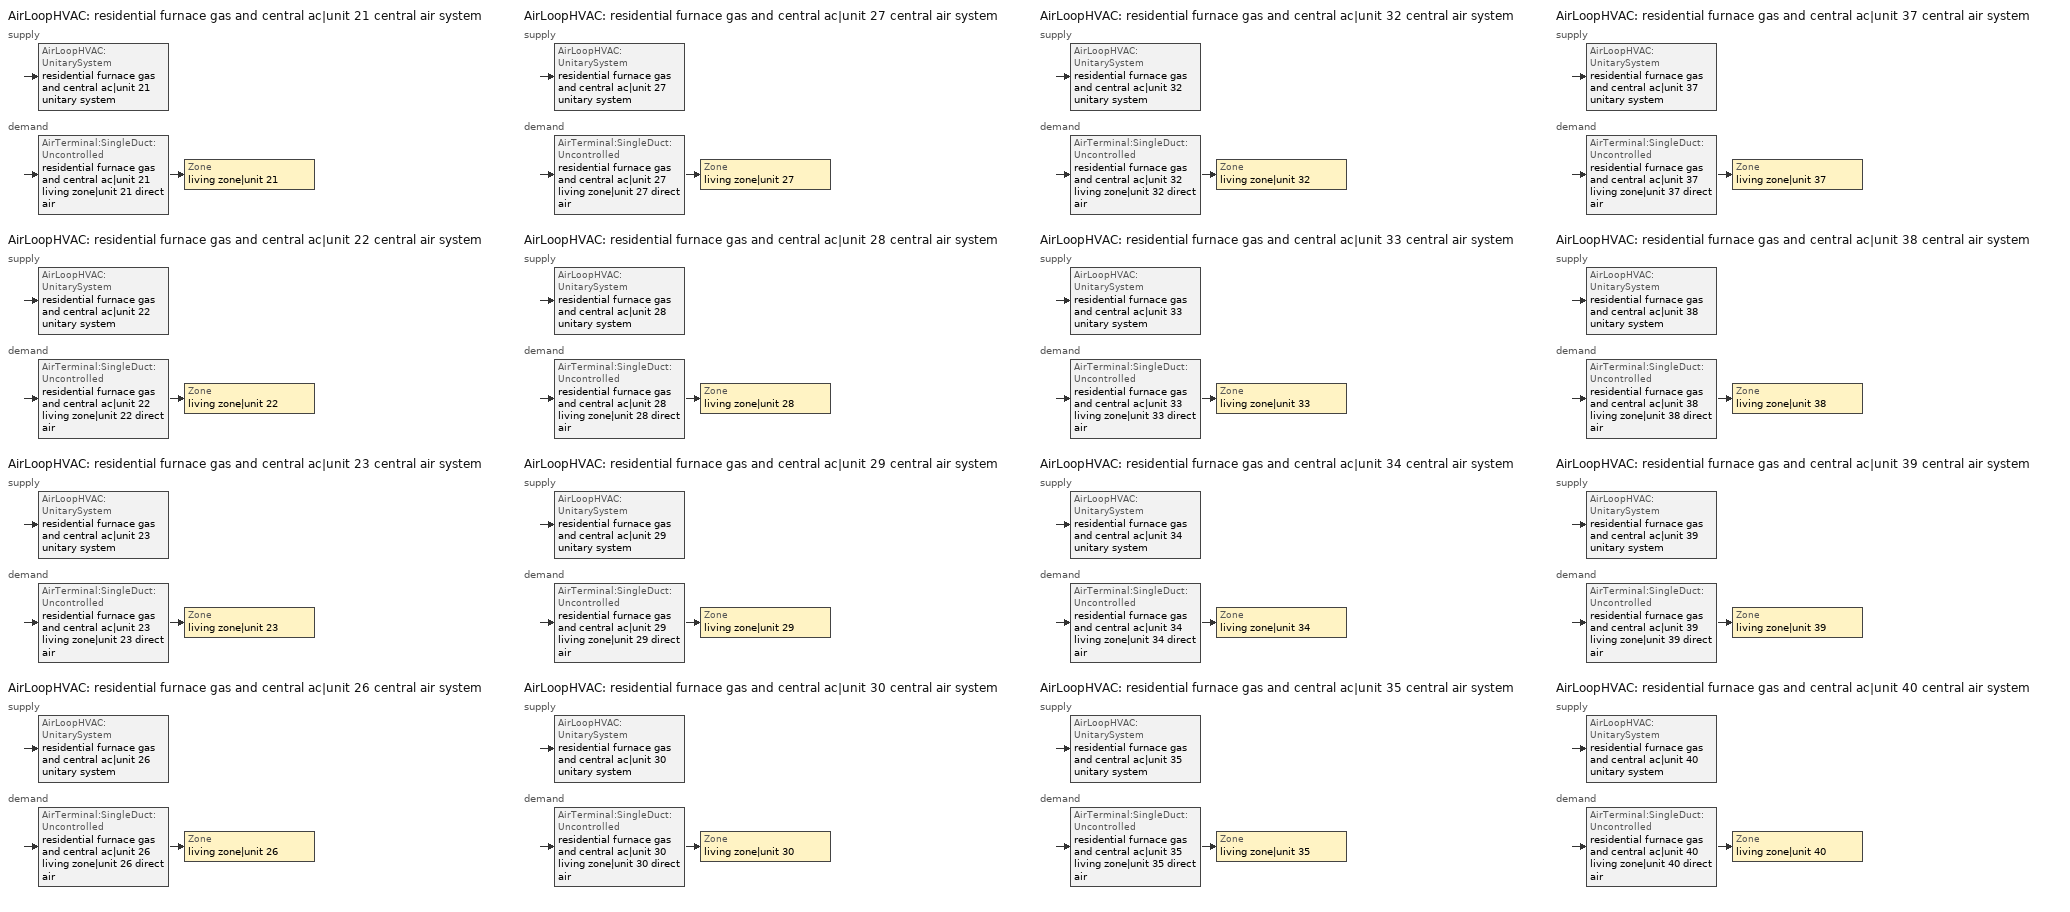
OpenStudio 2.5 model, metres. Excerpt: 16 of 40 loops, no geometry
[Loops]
AirLoopHVAC 'residential furnace gas and central ac|unit 21 central air system'
 supply: AirLoopHVAC:UnitarySystem 'residential furnace gas and central ac|unit 21 unitary system'
 demand: AirTerminal:SingleDuct:Uncontrolled 'residential furnace gas and central ac|unit 21 living zone|unit 21 direct air' > Zone 'living zone|unit 21'
AirLoopHVAC 'residential furnace gas and central ac|unit 22 central air system'
 supply: AirLoopHVAC:UnitarySystem 'residential furnace gas and central ac|unit 22 unitary system'
 demand: AirTerminal:SingleDuct:Uncontrolled 'residential furnace gas and central ac|unit 22 living zone|unit 22 direct air' > Zone 'living zone|unit 22'
AirLoopHVAC 'residential furnace gas and central ac|unit 23 central air system'
 supply: AirLoopHVAC:UnitarySystem 'residential furnace gas and central ac|unit 23 unitary system'
 demand: AirTerminal:SingleDuct:Uncontrolled 'residential furnace gas and central ac|unit 23 living zone|unit 23 direct air' > Zone 'living zone|unit 23'
AirLoopHVAC 'residential furnace gas and central ac|unit 26 central air system'
 supply: AirLoopHVAC:UnitarySystem 'residential furnace gas and central ac|unit 26 unitary system'
 demand: AirTerminal:SingleDuct:Uncontrolled 'residential furnace gas and central ac|unit 26 living zone|unit 26 direct air' > Zone 'living zone|unit 26'
AirLoopHVAC 'residential furnace gas and central ac|unit 27 central air system'
 supply: AirLoopHVAC:UnitarySystem 'residential furnace gas and central ac|unit 27 unitary system'
 demand: AirTerminal:SingleDuct:Uncontrolled 'residential furnace gas and central ac|unit 27 living zone|unit 27 direct air' > Zone 'living zone|unit 27'
AirLoopHVAC 'residential furnace gas and central ac|unit 28 central air system'
 supply: AirLoopHVAC:UnitarySystem 'residential furnace gas and central ac|unit 28 unitary system'
 demand: AirTerminal:SingleDuct:Uncontrolled 'residential furnace gas and central ac|unit 28 living zone|unit 28 direct air' > Zone 'living zone|unit 28'
AirLoopHVAC 'residential furnace gas and central ac|unit 29 central air system'
 supply: AirLoopHVAC:UnitarySystem 'residential furnace gas and central ac|unit 29 unitary system'
 demand: AirTerminal:SingleDuct:Uncontrolled 'residential furnace gas and central ac|unit 29 living zone|unit 29 direct air' > Zone 'living zone|unit 29'
AirLoopHVAC 'residential furnace gas and central ac|unit 30 central air system'
 supply: AirLoopHVAC:UnitarySystem 'residential furnace gas and central ac|unit 30 unitary system'
 demand: AirTerminal:SingleDuct:Uncontrolled 'residential furnace gas and central ac|unit 30 living zone|unit 30 direct air' > Zone 'living zone|unit 30'
AirLoopHVAC 'residential furnace gas and central ac|unit 32 central air system'
 supply: AirLoopHVAC:UnitarySystem 'residential furnace gas and central ac|unit 32 unitary system'
 demand: AirTerminal:SingleDuct:Uncontrolled 'residential furnace gas and central ac|unit 32 living zone|unit 32 direct air' > Zone 'living zone|unit 32'
AirLoopHVAC 'residential furnace gas and central ac|unit 33 central air system'
 supply: AirLoopHVAC:UnitarySystem 'residential furnace gas and central ac|unit 33 unitary system'
 demand: AirTerminal:SingleDuct:Uncontrolled 'residential furnace gas and central ac|unit 33 living zone|unit 33 direct air' > Zone 'living zone|unit 33'
AirLoopHVAC 'residential furnace gas and central ac|unit 34 central air system'
 supply: AirLoopHVAC:UnitarySystem 'residential furnace gas and central ac|unit 34 unitary system'
 demand: AirTerminal:SingleDuct:Uncontrolled 'residential furnace gas and central ac|unit 34 living zone|unit 34 direct air' > Zone 'living zone|unit 34'
AirLoopHVAC 'residential furnace gas and central ac|unit 35 central air system'
 supply: AirLoopHVAC:UnitarySystem 'residential furnace gas and central ac|unit 35 unitary system'
 demand: AirTerminal:SingleDuct:Uncontrolled 'residential furnace gas and central ac|unit 35 living zone|unit 35 direct air' > Zone 'living zone|unit 35'
AirLoopHVAC 'residential furnace gas and central ac|unit 37 central air system'
 supply: AirLoopHVAC:UnitarySystem 'residential furnace gas and central ac|unit 37 unitary system'
 demand: AirTerminal:SingleDuct:Uncontrolled 'residential furnace gas and central ac|unit 37 living zone|unit 37 direct air' > Zone 'living zone|unit 37'
AirLoopHVAC 'residential furnace gas and central ac|unit 38 central air system'
 supply: AirLoopHVAC:UnitarySystem 'residential furnace gas and central ac|unit 38 unitary system'
 demand: AirTerminal:SingleDuct:Uncontrolled 'residential furnace gas and central ac|unit 38 living zone|unit 38 direct air' > Zone 'living zone|unit 38'
AirLoopHVAC 'residential furnace gas and central ac|unit 39 central air system'
 supply: AirLoopHVAC:UnitarySystem 'residential furnace gas and central ac|unit 39 unitary system'
 demand: AirTerminal:SingleDuct:Uncontrolled 'residential furnace gas and central ac|unit 39 living zone|unit 39 direct air' > Zone 'living zone|unit 39'
AirLoopHVAC 'residential furnace gas and central ac|unit 40 central air system'
 supply: AirLoopHVAC:UnitarySystem 'residential furnace gas and central ac|unit 40 unitary system'
 demand: AirTerminal:SingleDuct:Uncontrolled 'residential furnace gas and central ac|unit 40 living zone|unit 40 direct air' > Zone 'living zone|unit 40'
[Sizing:Zone] Zone Cooling Design Supply Air Temperature Input Method=SupplyAirTemperature; Zone Cooling Design Supply Air Temperature {C}=14; Zone Cooling Design Supply Air Temperature Difference {deltaC}=11.11; Zone Heating Design Supply Air Temperature Input Method=SupplyAirTemperature; Zone Heating Design Supply Air Temperature {C}=40; Zone Heating Design Supply Air Temperature Difference {deltaC}=11.11; Zone Cooling Design Supply Air Humidity Ratio {kg-H2O/kg-air}=0.0085; Zone Heating Design Supply Air Humidity Ratio {kg-H2O/kg-air}=0.008; Cooling Design Air Flow Method=DesignDay; Heating Design Air Flow Method=DesignDay; Account for Dedicated Outdoor Air System=No; Dedicated Outdoor Air System Control Strategy=NeutralSupplyAir; Dedicated Outdoor Air Low Setpoint Temperature for Design {C}=autosize; Dedicated Outdoor Air High Setpoint Temperature for Design {C}=autosize
living zone|unit 21; living zone|unit 22; living zone|unit 23; living zone|unit 26; living zone|unit 27; living zone|unit 28; living zone|unit 29; living zone|unit 30; living zone|unit 32; living zone|unit 33; living zone|unit 34; living zone|unit 35; living zone|unit 37; living zone|unit 38; living zone|unit 39; living zone|unit 40
[Zone equipment]
living zone|unit 21: residential furnace gas and central ac|unit 21 living zone|unit 21 direct air
living zone|unit 22: residential furnace gas and central ac|unit 22 living zone|unit 22 direct air
living zone|unit 23: residential furnace gas and central ac|unit 23 living zone|unit 23 direct air
living zone|unit 26: residential furnace gas and central ac|unit 26 living zone|unit 26 direct air
living zone|unit 27: residential furnace gas and central ac|unit 27 living zone|unit 27 direct air
living zone|unit 28: residential furnace gas and central ac|unit 28 living zone|unit 28 direct air
living zone|unit 29: residential furnace gas and central ac|unit 29 living zone|unit 29 direct air
living zone|unit 30: residential furnace gas and central ac|unit 30 living zone|unit 30 direct air
living zone|unit 32: residential furnace gas and central ac|unit 32 living zone|unit 32 direct air
living zone|unit 33: residential furnace gas and central ac|unit 33 living zone|unit 33 direct air
living zone|unit 34: residential furnace gas and central ac|unit 34 living zone|unit 34 direct air
living zone|unit 35: residential furnace gas and central ac|unit 35 living zone|unit 35 direct air
living zone|unit 37: residential furnace gas and central ac|unit 37 living zone|unit 37 direct air
living zone|unit 38: residential furnace gas and central ac|unit 38 living zone|unit 38 direct air
living zone|unit 39: residential furnace gas and central ac|unit 39 living zone|unit 39 direct air
living zone|unit 40: residential furnace gas and central ac|unit 40 living zone|unit 40 direct air
[Coil:Heating:Gas] Availability Schedule=residential heating season; Gas Burner Efficiency=0.78; Nominal Capacity {W}=AutoSize; Parasitic Electric Load {W}=0; Parasitic Gas Load {W}=0; Fuel Type=NaturalGas
residential furnace gas|unit 21 heating coil; residential furnace gas|unit 22 heating coil; residential furnace gas|unit 23 heating coil; residential furnace gas|unit 26 heating coil; residential furnace gas|unit 27 heating coil; residential furnace gas|unit 28 heating coil; residential furnace gas|unit 29 heating coil; residential furnace gas|unit 30 heating coil; residential furnace gas|unit 32 heating coil; residential furnace gas|unit 33 heating coil; residential furnace gas|unit 34 heating coil; residential furnace gas|unit 35 heating coil; residential furnace gas|unit 37 heating coil; residential furnace gas|unit 38 heating coil; residential furnace gas|unit 39 heating coil; residential furnace gas|unit 40 heating coil
[Coil:Cooling:DX:SingleSpeed] Availability Schedule=residential cooling season; Rated Total Cooling Capacity {W}=autosize; Rated Sensible Heat Ratio=0.740403; Rated COP {W/W}=3.95054; Rated Air Flow Rate {m3/s}=autosize; Rated Evaporator Fan Power Per Volume Flow Rate {W/(m3/s)}=773.391; Nominal Time for Condensate Removal to Begin {s}=1000; Ratio of Initial Moisture Evaporation Rate and Steady State Latent Capacity=1.5; Maximum Cycling Rate {cycles/hr}=3; Latent Capacity Time Constant {s}=45; Condenser Type=AirCooled; Evaporative Condenser Effectiveness=0; Evaporative Condenser Air Flow Rate {m3/s}=Autosize; Evaporative Condenser Pump Rated Power Consumption {W}=Autosize; Crankcase Heater Capacity {W}=0; Maximum Outdoor Dry-Bulb Temperature for Crankcase Heater Operation {C}=12.7778; Basin Heater Capacity {W/K}=0; Basin Heater Setpoint Temperature {C}=10
Name | Total Cooling Capacity Function of Temperature Curve | Total Cooling Capacity Function of Flow Fraction Curve | Energy Input Ratio Function of Temperature Curve | Energy Input Ratio Function of Flow Fraction Curve | Part Load Fraction Correlation Curve
residential central ac|unit 21 cooling coil | Cool-Cap-fT1 24 | Cool-Cap-fFF1 24 | Cool-EIR-fT1 24 | Cool-EIR-fFF1 24 | Cool-PLF-fPLR1 24
residential central ac|unit 22 cooling coil | Cool-Cap-fT1 25 | Cool-Cap-fFF1 25 | Cool-EIR-fT1 25 | Cool-EIR-fFF1 25 | Cool-PLF-fPLR1 25
residential central ac|unit 23 cooling coil | Cool-Cap-fT1 26 | Cool-Cap-fFF1 26 | Cool-EIR-fT1 26 | Cool-EIR-fFF1 26 | Cool-PLF-fPLR1 26
residential central ac|unit 26 cooling coil | Cool-Cap-fT1 27 | Cool-Cap-fFF1 27 | Cool-EIR-fT1 27 | Cool-EIR-fFF1 27 | Cool-PLF-fPLR1 27
residential central ac|unit 27 cooling coil | Cool-Cap-fT1 28 | Cool-Cap-fFF1 28 | Cool-EIR-fT1 28 | Cool-EIR-fFF1 28 | Cool-PLF-fPLR1 28
residential central ac|unit 28 cooling coil | Cool-Cap-fT1 29 | Cool-Cap-fFF1 29 | Cool-EIR-fT1 29 | Cool-EIR-fFF1 29 | Cool-PLF-fPLR1 29
residential central ac|unit 29 cooling coil | Cool-Cap-fT1 30 | Cool-Cap-fFF1 30 | Cool-EIR-fT1 30 | Cool-EIR-fFF1 30 | Cool-PLF-fPLR1 30
residential central ac|unit 30 cooling coil | Cool-Cap-fT1 31 | Cool-Cap-fFF1 31 | Cool-EIR-fT1 31 | Cool-EIR-fFF1 31 | Cool-PLF-fPLR1 31
residential central ac|unit 32 cooling coil | Cool-Cap-fT1 32 | Cool-Cap-fFF1 32 | Cool-EIR-fT1 32 | Cool-EIR-fFF1 32 | Cool-PLF-fPLR1 32
residential central ac|unit 33 cooling coil | Cool-Cap-fT1 33 | Cool-Cap-fFF1 33 | Cool-EIR-fT1 33 | Cool-EIR-fFF1 33 | Cool-PLF-fPLR1 33
residential central ac|unit 34 cooling coil | Cool-Cap-fT1 34 | Cool-Cap-fFF1 34 | Cool-EIR-fT1 34 | Cool-EIR-fFF1 34 | Cool-PLF-fPLR1 34
residential central ac|unit 35 cooling coil | Cool-Cap-fT1 35 | Cool-Cap-fFF1 35 | Cool-EIR-fT1 35 | Cool-EIR-fFF1 35 | Cool-PLF-fPLR1 35
residential central ac|unit 37 cooling coil | Cool-Cap-fT1 36 | Cool-Cap-fFF1 36 | Cool-EIR-fT1 36 | Cool-EIR-fFF1 36 | Cool-PLF-fPLR1 36
residential central ac|unit 38 cooling coil | Cool-Cap-fT1 37 | Cool-Cap-fFF1 37 | Cool-EIR-fT1 37 | Cool-EIR-fFF1 37 | Cool-PLF-fPLR1 37
residential central ac|unit 39 cooling coil | Cool-Cap-fT1 38 | Cool-Cap-fFF1 38 | Cool-EIR-fT1 38 | Cool-EIR-fFF1 38 | Cool-PLF-fPLR1 38
residential central ac|unit 40 cooling coil | Cool-Cap-fT1 39 | Cool-Cap-fFF1 39 | Cool-EIR-fT1 39 | Cool-EIR-fFF1 39 | Cool-PLF-fPLR1 39
[Fan:OnOff] Availability Schedule=Always On Discrete; Fan Efficiency=0.117562; Pressure Rise {Pa}=124.55; Maximum Flow Rate {m3/s}=autosize; Motor Efficiency=1; Motor In Airstream Fraction=1
Name | Fan Power Ratio Function of Speed Ratio Curve | Fan Efficiency Ratio Function of Speed Ratio Curve
residential furnace gas and central ac|unit 21 supply fan | Fan On Off Power Curve 64 | Fan On Off Efficiency Curve 64
residential furnace gas and central ac|unit 22 supply fan | Fan On Off Power Curve 65 | Fan On Off Efficiency Curve 65
residential furnace gas and central ac|unit 23 supply fan | Fan On Off Power Curve 66 | Fan On Off Efficiency Curve 66
residential furnace gas and central ac|unit 26 supply fan | Fan On Off Power Curve 67 | Fan On Off Efficiency Curve 67
residential furnace gas and central ac|unit 27 supply fan | Fan On Off Power Curve 68 | Fan On Off Efficiency Curve 68
residential furnace gas and central ac|unit 28 supply fan | Fan On Off Power Curve 69 | Fan On Off Efficiency Curve 69
residential furnace gas and central ac|unit 29 supply fan | Fan On Off Power Curve 70 | Fan On Off Efficiency Curve 70
residential furnace gas and central ac|unit 30 supply fan | Fan On Off Power Curve 71 | Fan On Off Efficiency Curve 71
residential furnace gas and central ac|unit 32 supply fan | Fan On Off Power Curve 72 | Fan On Off Efficiency Curve 72
residential furnace gas and central ac|unit 33 supply fan | Fan On Off Power Curve 73 | Fan On Off Efficiency Curve 73
residential furnace gas and central ac|unit 34 supply fan | Fan On Off Power Curve 74 | Fan On Off Efficiency Curve 74
residential furnace gas and central ac|unit 35 supply fan | Fan On Off Power Curve 75 | Fan On Off Efficiency Curve 75
residential furnace gas and central ac|unit 37 supply fan | Fan On Off Power Curve 76 | Fan On Off Efficiency Curve 76
residential furnace gas and central ac|unit 38 supply fan | Fan On Off Power Curve 77 | Fan On Off Efficiency Curve 77
residential furnace gas and central ac|unit 39 supply fan | Fan On Off Power Curve 78 | Fan On Off Efficiency Curve 78
residential furnace gas and central ac|unit 40 supply fan | Fan On Off Power Curve 79 | Fan On Off Efficiency Curve 79
[AirLoopHVAC:UnitarySystem] Control Type=Load; Dehumidification Control Type=None; Availability Schedule=Always On Discrete; Fan Placement=BlowThrough; Supply Air Fan Operating Mode Schedule=Always Off Discrete; DX Heating Coil Sizing Ratio=1; Use DOAS DX Cooling Coil=No; DOAS DX Cooling Coil Leaving Minimum Air Temperature {C}=2; Latent Load Control=SensibleOnlyLoadControl; Supply Air Flow Rate During Cooling Operation {m3/s}=autosize; Supply Air Flow Rate During Heating Operation {m3/s}=autosize; Supply Air Flow Rate When No Cooling or Heating is Required {m3/s}=0; Maximum Supply Air Temperature {C}=48.8889; Maximum Outdoor Dry-Bulb Temperature for Supplemental Heater Operation {C}=21; Maximum Cycling Rate {cycles/hr}=2.5; Heat Pump Time Constant {s}=60; Fraction of On-Cycle Power Use=0.01; Heat Pump Fan Delay Time {s}=60; Ancilliary On-Cycle Electric Power {W}=0; Ancilliary Off-Cycle Electric Power {W}=0
Name | Controlling Zone or Thermostat Location | Supply Fan | Heating Coil | Cooling Coil
residential furnace gas and central ac|unit 21 unitary system | living zone|unit 21 | residential furnace gas and central ac|unit 21 supply fan | residential furnace gas|unit 21 heating coil | residential central ac|unit 21 cooling coil
residential furnace gas and central ac|unit 22 unitary system | living zone|unit 22 | residential furnace gas and central ac|unit 22 supply fan | residential furnace gas|unit 22 heating coil | residential central ac|unit 22 cooling coil
residential furnace gas and central ac|unit 23 unitary system | living zone|unit 23 | residential furnace gas and central ac|unit 23 supply fan | residential furnace gas|unit 23 heating coil | residential central ac|unit 23 cooling coil
residential furnace gas and central ac|unit 26 unitary system | living zone|unit 26 | residential furnace gas and central ac|unit 26 supply fan | residential furnace gas|unit 26 heating coil | residential central ac|unit 26 cooling coil
residential furnace gas and central ac|unit 27 unitary system | living zone|unit 27 | residential furnace gas and central ac|unit 27 supply fan | residential furnace gas|unit 27 heating coil | residential central ac|unit 27 cooling coil
residential furnace gas and central ac|unit 28 unitary system | living zone|unit 28 | residential furnace gas and central ac|unit 28 supply fan | residential furnace gas|unit 28 heating coil | residential central ac|unit 28 cooling coil
residential furnace gas and central ac|unit 29 unitary system | living zone|unit 29 | residential furnace gas and central ac|unit 29 supply fan | residential furnace gas|unit 29 heating coil | residential central ac|unit 29 cooling coil
residential furnace gas and central ac|unit 30 unitary system | living zone|unit 30 | residential furnace gas and central ac|unit 30 supply fan | residential furnace gas|unit 30 heating coil | residential central ac|unit 30 cooling coil
residential furnace gas and central ac|unit 32 unitary system | living zone|unit 32 | residential furnace gas and central ac|unit 32 supply fan | residential furnace gas|unit 32 heating coil | residential central ac|unit 32 cooling coil
residential furnace gas and central ac|unit 33 unitary system | living zone|unit 33 | residential furnace gas and central ac|unit 33 supply fan | residential furnace gas|unit 33 heating coil | residential central ac|unit 33 cooling coil
residential furnace gas and central ac|unit 34 unitary system | living zone|unit 34 | residential furnace gas and central ac|unit 34 supply fan | residential furnace gas|unit 34 heating coil | residential central ac|unit 34 cooling coil
residential furnace gas and central ac|unit 35 unitary system | living zone|unit 35 | residential furnace gas and central ac|unit 35 supply fan | residential furnace gas|unit 35 heating coil | residential central ac|unit 35 cooling coil
residential furnace gas and central ac|unit 37 unitary system | living zone|unit 37 | residential furnace gas and central ac|unit 37 supply fan | residential furnace gas|unit 37 heating coil | residential central ac|unit 37 cooling coil
residential furnace gas and central ac|unit 38 unitary system | living zone|unit 38 | residential furnace gas and central ac|unit 38 supply fan | residential furnace gas|unit 38 heating coil | residential central ac|unit 38 cooling coil
residential furnace gas and central ac|unit 39 unitary system | living zone|unit 39 | residential furnace gas and central ac|unit 39 supply fan | residential furnace gas|unit 39 heating coil | residential central ac|unit 39 cooling coil
residential furnace gas and central ac|unit 40 unitary system | living zone|unit 40 | residential furnace gas and central ac|unit 40 supply fan | residential furnace gas|unit 40 heating coil | residential central ac|unit 40 cooling coil
[AirLoopHVAC] Availability Schedule=Always On Discrete; Design Supply Air Flow Rate {m3/s}=AutoSize
residential furnace gas and central ac|unit 21 central air system; residential furnace gas and central ac|unit 22 central air system; residential furnace gas and central ac|unit 23 central air system; residential furnace gas and central ac|unit 26 central air system; residential furnace gas and central ac|unit 27 central air system; residential furnace gas and central ac|unit 28 central air system; residential furnace gas and central ac|unit 29 central air system; residential furnace gas and central ac|unit 30 central air system; residential furnace gas and central ac|unit 32 central air system; residential furnace gas and central ac|unit 33 central air system; residential furnace gas and central ac|unit 34 central air system; residential furnace gas and central ac|unit 35 central air system; residential furnace gas and central ac|unit 37 central air system; residential furnace gas and central ac|unit 38 central air system; residential furnace gas and central ac|unit 39 central air system; residential furnace gas and central ac|unit 40 central air system
[Sizing:System] Type of Load to Size On=Sensible; Design Outdoor Air Flow Rate {m3/s}=Autosize; Minimum System Air Flow Ratio=0.3; Preheat Design Temperature {C}=7; Preheat Design Humidity Ratio {kg-H2O/kg-Air}=0.008; Precool Design Temperature {C}=12.8; Precool Design Humidity Ratio {kg-H2O/kg-Air}=0.008; Central Cooling Design Supply Air Temperature {C}=12.8; Central Heating Design Supply Air Temperature {C}=16.7; Sizing Option=NonCoincident; 100% Outdoor Air in Cooling=Yes; 100% Outdoor Air in Heating=Yes; Central Cooling Design Supply Air Humidity Ratio {kg-H2O/kg-Air}=0.0085; Central Heating Design Supply Air Humidity Ratio {kg-H2O/kg-Air}=0.008; Cooling Design Air Flow Method=DesignDay; Cooling Design Air Flow Rate {m3/s}=0; Heating Design Air Flow Method=DesignDay; Heating Design Air Flow Rate {m3/s}=0; System Outdoor Air Method=ZoneSum; Zone Maximum Outdoor Air Fraction=1; Cooling Supply Air Flow Rate Per Floor Area {m3/s-m2}=0.00996765; Cooling Fraction of Autosized Cooling Supply Air Flow Rate=1; Cooling Supply Air Flow Rate Per Unit Cooling Capacity {m3/s-W}=3.94755e-05; Heating Supply Air Flow Rate Per Floor Area {m3/s-m2}=0.00996765; Heating Fraction of Autosized Heating Supply Air Flow Rate=1; Heating Fraction of Autosized Cooling Supply Air Flow Rate=1; Heating Supply Air Flow Rate Per Unit Heating Capacity {m3/s-W}=3.15882e-05; Cooling Design Capacity Method=CoolingDesignCapacity; Cooling Design Capacity {W}=autosize; Cooling Design Capacity Per Floor Area {W/m2}=234.7; Fraction of Autosized Cooling Design Capacity=1; Heating Design Capacity Method=HeatingDesignCapacity; Heating Design Capacity {W}=autosize; Heating Design Capacity Per Floor Area {W/m2}=157; Fraction of Autosized Heating Design Capacity=1; Central Cooling Capacity Control Method=OnOff
residential furnace gas and central ac|unit 21 central air system; residential furnace gas and central ac|unit 22 central air system; residential furnace gas and central ac|unit 23 central air system; residential furnace gas and central ac|unit 26 central air system; residential furnace gas and central ac|unit 27 central air system; residential furnace gas and central ac|unit 28 central air system; residential furnace gas and central ac|unit 29 central air system; residential furnace gas and central ac|unit 30 central air system; residential furnace gas and central ac|unit 32 central air system; residential furnace gas and central ac|unit 33 central air system; residential furnace gas and central ac|unit 34 central air system; residential furnace gas and central ac|unit 35 central air system; residential furnace gas and central ac|unit 37 central air system; residential furnace gas and central ac|unit 38 central air system; residential furnace gas and central ac|unit 39 central air system; residential furnace gas and central ac|unit 40 central air system
[AirTerminal:SingleDuct:Uncontrolled] Availability Schedule=Always On Discrete; Maximum Air Flow Rate {m3/s}=AutoSize
residential furnace gas and central ac|unit 21 living zone|unit 21 direct air; residential furnace gas and central ac|unit 22 living zone|unit 22 direct air; residential furnace gas and central ac|unit 23 living zone|unit 23 direct air; residential furnace gas and central ac|unit 26 living zone|unit 26 direct air; residential furnace gas and central ac|unit 27 living zone|unit 27 direct air; residential furnace gas and central ac|unit 28 living zone|unit 28 direct air; residential furnace gas and central ac|unit 29 living zone|unit 29 direct air; residential furnace gas and central ac|unit 30 living zone|unit 30 direct air; residential furnace gas and central ac|unit 32 living zone|unit 32 direct air; residential furnace gas and central ac|unit 33 living zone|unit 33 direct air; residential furnace gas and central ac|unit 34 living zone|unit 34 direct air; residential furnace gas and central ac|unit 35 living zone|unit 35 direct air; residential furnace gas and central ac|unit 37 living zone|unit 37 direct air; residential furnace gas and central ac|unit 38 living zone|unit 38 direct air; residential furnace gas and central ac|unit 39 living zone|unit 39 direct air; residential furnace gas and central ac|unit 40 living zone|unit 40 direct air
[Schedule:Constant]
Name | Value
Always On Discrete | 1
Always Off Discrete | 0
[Curve:Exponent] Coefficient1 Constant=1; Coefficient2 Constant=0; Coefficient3 Constant=0; Minimum Value of x=0; Maximum Value of x=1
Fan On Off Power Curve 64; Fan On Off Power Curve 65; Fan On Off Power Curve 66; Fan On Off Power Curve 67; Fan On Off Power Curve 68; Fan On Off Power Curve 69; Fan On Off Power Curve 70; Fan On Off Power Curve 71; Fan On Off Power Curve 72; Fan On Off Power Curve 73; Fan On Off Power Curve 74; Fan On Off Power Curve 75; Fan On Off Power Curve 76; Fan On Off Power Curve 77; Fan On Off Power Curve 78; Fan On Off Power Curve 79
[Curve:Cubic] Coefficient1 Constant=1; Coefficient2 x=0; Coefficient3 x**2=0; Coefficient4 x**3=0; Minimum Value of x=0; Maximum Value of x=1
Fan On Off Efficiency Curve 64; Fan On Off Efficiency Curve 65; Fan On Off Efficiency Curve 66; Fan On Off Efficiency Curve 67; Fan On Off Efficiency Curve 68; Fan On Off Efficiency Curve 69; Fan On Off Efficiency Curve 70; Fan On Off Efficiency Curve 71; Fan On Off Efficiency Curve 72; Fan On Off Efficiency Curve 73; Fan On Off Efficiency Curve 74; Fan On Off Efficiency Curve 75; Fan On Off Efficiency Curve 76; Fan On Off Efficiency Curve 77; Fan On Off Efficiency Curve 78; Fan On Off Efficiency Curve 79
[Curve:Biquadratic] Minimum Value of x=13.88; Maximum Value of x=23.88; Minimum Value of y=18.33; Maximum Value of y=51.66
Name | Coefficient1 Constant | Coefficient2 x | Coefficient3 x**2 | Coefficient4 y | Coefficient5 y**2 | Coefficient6 x*y
Cool-Cap-fT1 24; Cool-Cap-fT1 25; Cool-Cap-fT1 26; Cool-Cap-fT1 27; Cool-Cap-fT1 28; Cool-Cap-fT1 29; Cool-Cap-fT1 30; Cool-Cap-fT1 31; Cool-Cap-fT1 32; Cool-Cap-fT1 33; Cool-Cap-fT1 34; Cool-Cap-fT1 35; Cool-Cap-fT1 36; Cool-Cap-fT1 37; Cool-Cap-fT1 38; Cool-Cap-fT1 39 | 1.5509 | -0.0750501 | 0.00309714 | 0.00240111 | -5.0544e-05 | -0.000427281
Cool-EIR-fT1 24; Cool-EIR-fT1 25; Cool-EIR-fT1 26; Cool-EIR-fT1 27; Cool-EIR-fT1 28; Cool-EIR-fT1 29; Cool-EIR-fT1 30; Cool-EIR-fT1 31; Cool-EIR-fT1 32; Cool-EIR-fT1 33; Cool-EIR-fT1 34; Cool-EIR-fT1 35; Cool-EIR-fT1 36; Cool-EIR-fT1 37; Cool-EIR-fT1 38; Cool-EIR-fT1 39 | -0.304283 | 0.118048 | -0.00342467 | -0.00626191 | 0.000695427 | -0.000469975
[Curve:Quadratic] Minimum Value of x=0
Name | Coefficient1 Constant | Coefficient2 x | Coefficient3 x**2 | Maximum Value of x | Minimum Curve Output | Maximum Curve Output
Cool-PLF-fPLR1 24; Cool-PLF-fPLR1 25; Cool-PLF-fPLR1 26; Cool-PLF-fPLR1 27; Cool-PLF-fPLR1 28; Cool-PLF-fPLR1 29; Cool-PLF-fPLR1 30; Cool-PLF-fPLR1 31; Cool-PLF-fPLR1 32; Cool-PLF-fPLR1 33; Cool-PLF-fPLR1 34; Cool-PLF-fPLR1 35; Cool-PLF-fPLR1 36; Cool-PLF-fPLR1 37; Cool-PLF-fPLR1 38; Cool-PLF-fPLR1 39 | 0.93 | 0.07 | 0 | 1 | 0.7 | 1
Cool-Cap-fFF1 24; Cool-Cap-fFF1 25; Cool-Cap-fFF1 26; Cool-Cap-fFF1 27; Cool-Cap-fFF1 28; Cool-Cap-fFF1 29; Cool-Cap-fFF1 30; Cool-Cap-fFF1 31; Cool-Cap-fFF1 32; Cool-Cap-fFF1 33; Cool-Cap-fFF1 34; Cool-Cap-fFF1 35; Cool-Cap-fFF1 36; Cool-Cap-fFF1 37; Cool-Cap-fFF1 38; Cool-Cap-fFF1 39 | 0.718605 | 0.4101 | -0.128705 | 2 | 0 | 2
Cool-EIR-fFF1 24; Cool-EIR-fFF1 25; Cool-EIR-fFF1 26; Cool-EIR-fFF1 27; Cool-EIR-fFF1 28; Cool-EIR-fFF1 29; Cool-EIR-fFF1 30; Cool-EIR-fFF1 31; Cool-EIR-fFF1 32; Cool-EIR-fFF1 33; Cool-EIR-fFF1 34; Cool-EIR-fFF1 35; Cool-EIR-fFF1 36; Cool-EIR-fFF1 37; Cool-EIR-fFF1 38; Cool-EIR-fFF1 39 | 1.323 | -0.477711 | 0.154712 | 2 | 0 | 2
[Schedule:Ruleset]
Name | Default Day Schedule
residential heating season | Schedule Day 1
residential cooling season | Schedule Day 4
[Schedule:Day]
Schedule Day 1; Schedule Day 4: 24, 0, 0
residential heating season allday1; residential heating season allday2; residential heating season allday3; residential heating season allday4; residential heating season allday5; residential heating season allday6; residential heating season allday7; residential heating season allday8; residential heating season allday9; residential heating season allday10; residential heating season allday11; residential heating season allday12; residential cooling season allday1; residential cooling season allday2; residential cooling season allday3; residential cooling season allday4; residential cooling season allday5; residential cooling season allday6; residential cooling season allday7; residential cooling season allday8; residential cooling season allday9; residential cooling season allday10; residential cooling season allday11; residential cooling season allday12: 1, 0, 1, 2, 0, 1, 3, 0, 1, 4, 0, 1, 5, 0, 1, 6, 0, 1, 7, 0, 1, 8, 0, 1, 9, 0, 1, 10, 0, 1, 11, 0, 1, 12, 0, 1, 13, 0, 1, 14, 0, 1, 15, 0, 1, 16, 0, 1, 17, 0, 1, 18, 0, 1, 19, 0, 1, 20, 0, 1, 21, 0, 1, 22, 0, 1, 23, 0, 1, 24, 0, 1
[Schedule:Rule] Apply Sunday=Yes; Apply Monday=Yes; Apply Tuesday=Yes; Apply Wednesday=Yes; Apply Thursday=Yes; Apply Friday=Yes; Apply Saturday=Yes; Date Specification Type=DateRange; Start Day=1
Name | Schedule Ruleset | Rule Order | Day Schedule | Start Month | End Month | End Day
residential heating season allday ruleset1 | residential heating season | 11 | residential heating season allday1 | 1 | 1 | 31
residential heating season allday ruleset2 | residential heating season | 10 | residential heating season allday2 | 2 | 2 | 28
residential heating season allday ruleset3 | residential heating season | 9 | residential heating season allday3 | 3 | 3 | 31
residential heating season allday ruleset4 | residential heating season | 8 | residential heating season allday4 | 4 | 4 | 30
residential heating season allday ruleset5 | residential heating season | 7 | residential heating season allday5 | 5 | 5 | 31
residential heating season allday ruleset6 | residential heating season | 6 | residential heating season allday6 | 6 | 6 | 30
residential heating season allday ruleset7 | residential heating season | 5 | residential heating season allday7 | 7 | 7 | 31
residential heating season allday ruleset8 | residential heating season | 4 | residential heating season allday8 | 8 | 8 | 31
residential heating season allday ruleset9 | residential heating season | 3 | residential heating season allday9 | 9 | 9 | 30
residential heating season allday ruleset10 | residential heating season | 2 | residential heating season allday10 | 10 | 10 | 31
residential heating season allday ruleset11 | residential heating season | 1 | residential heating season allday11 | 11 | 11 | 30
residential heating season allday ruleset12 | residential heating season | 0 | residential heating season allday12 | 12 | 12 | 31
residential cooling season allday ruleset1 | residential cooling season | 11 | residential cooling season allday1 | 1 | 1 | 31
residential cooling season allday ruleset2 | residential cooling season | 10 | residential cooling season allday2 | 2 | 2 | 28
residential cooling season allday ruleset3 | residential cooling season | 9 | residential cooling season allday3 | 3 | 3 | 31
residential cooling season allday ruleset4 | residential cooling season | 8 | residential cooling season allday4 | 4 | 4 | 30
residential cooling season allday ruleset5 | residential cooling season | 7 | residential cooling season allday5 | 5 | 5 | 31
residential cooling season allday ruleset6 | residential cooling season | 6 | residential cooling season allday6 | 6 | 6 | 30
residential cooling season allday ruleset7 | residential cooling season | 5 | residential cooling season allday7 | 7 | 7 | 31
residential cooling season allday ruleset8 | residential cooling season | 4 | residential cooling season allday8 | 8 | 8 | 31
residential cooling season allday ruleset9 | residential cooling season | 3 | residential cooling season allday9 | 9 | 9 | 30
residential cooling season allday ruleset10 | residential cooling season | 2 | residential cooling season allday10 | 10 | 10 | 31
residential cooling season allday ruleset11 | residential cooling season | 1 | residential cooling season allday11 | 11 | 11 | 30
residential cooling season allday ruleset12 | residential cooling season | 0 | residential cooling season allday12 | 12 | 12 | 31
